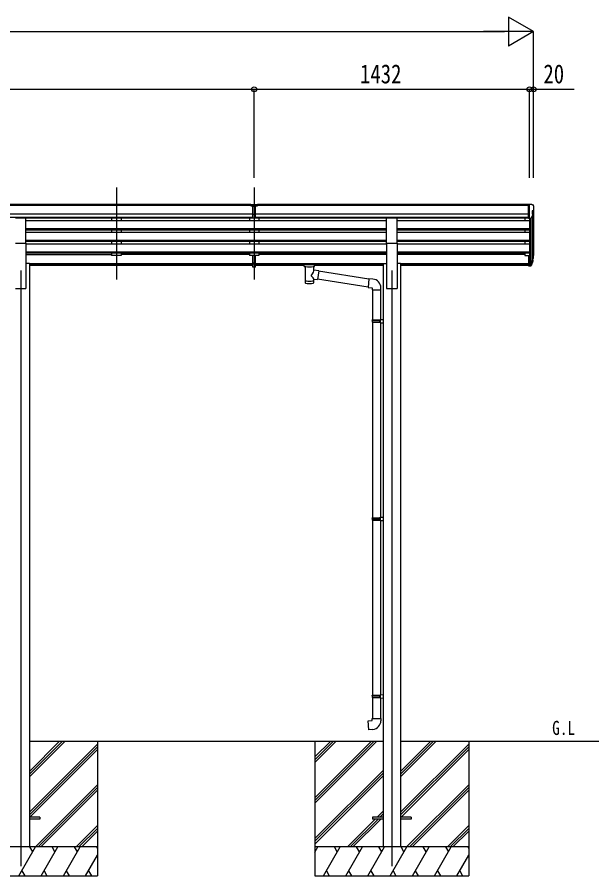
# Model space of a CAD drawing. Units: millimetres, scale not verified. Extents: x -12615 to 12615, y -8910 to 8910.
# Drawn here: x -633 to 2391, y -4469 to -4 of the extents above; entities that cross this region are included whole.
import ezdxf
from ezdxf.enums import TextEntityAlignment as Align

# ---------------------------------------------------------------- set-up
doc = ezdxf.new("R2010")
doc.units = ezdxf.units.MM
doc.header["$LTSCALE"] = 30
for name, color, linetype in [('0-2_USER1', 3, 'Continuous'), ('0-3_YKK_12', 2, 'Continuous'), ('0-4_YKK_13', 4, 'Continuous'), ('0-5_YKK_A1', 4, 'Continuous'), ('0-6_YKK_D', 6, 'Continuous')]:
    doc.layers.add(name, color=color, linetype=linetype)
doc.styles.add('ＭＳ ゴシック', font='')
doc.styles.get('ＭＳ ゴシック').set_extended_font_data('MS Gothic')

msp = doc.modelspace()

# ---------------------------------------------------------------- linework, layer by layer
at = {"layer": '0-3_YKK_12'}
for p, q in [((-116.94, -889.49), (-116.94, -1367.01)), ((599.06, -889.49), (599.06, -1367.01)), ((-614.94, -1320.33), (-614.94, -4418.89)), ((1315.06, -1320.33), (1315.06, -4418.89))]:
    msp.add_line(p, q, dxfattribs=at)
at = {"layer": '0-4_YKK_13'}
for p, q in [((582.56, -985.05), (582.56, -977.2)), ((2024.56, -977.01), (2014.56, -977.1)), ((2014.56, -978.62), (2014.56, -977.1)), ((2024.56, -1049), (2024.56, -977.01)), ((2043.06, -977.01), (2024.56, -977.01)), ((2031.06, -1050), (2031.06, -977.01)), ((2043.06, -977.01), (2045.39, -977.16)), ((2046.15, -977.58), (2050.22, -983.39)), ((582.56, -985.05), (592.56, -985.05)), ((599.06, -985.86), (592.56, -985.47)), ((592.56, -987.05), (605.56, -987.05)), ((605.56, -985.53), (599.06, -985.84)), ((605.56, -1048.67), (605.56, -983.4)), ((2045.06, -1011.53), (2045.06, -1027.8)), ((2050.53, -1008.2), (2045.21, -1011.27)), ((2053.06, -986.38), (2053.06, -987.01)), ((-642.44, -1047.64), (-587.44, -1047.64)), ((-587.44, -1179.44), (-587.44, -1047.64)), ((592.56, -1028.57), (599.06, -1028.73)), ((592.56, -1047.61), (599.06, -1048.01)), ((599.06, -1028.73), (605.56, -1028.57)), ((599.06, -1048.01), (605.56, -1047.61)), ((1287.56, -1179.44), (1287.56, -1047.64)), ((1287.56, -1047.64), (1342.56, -1047.64)), ((1342.56, -1179.44), (1342.56, -1047.64)), ((2024.56, -1049), (2031.06, -1049)), ((2031.06, -1050), (2036.27, -1049.68)), ((2038.68, -1048.18), (2047.69, -1032.59)), ((-642.44, -1179.44), (-587.44, -1179.44)), ((1287.56, -1179.44), (1342.56, -1179.44)), ((592.56, -1280.73), (592.56, -1243.25)), ((605.56, -1280.73), (605.56, -1243.25)), ((2024.56, -1242.62), (2024.56, -1296.65)), ((2024.56, -1242.62), (2031.06, -1242.62)), ((2031.06, -1242.62), (2031.06, -1297.39)), ((592.56, -1280.73), (605.56, -1280.73)), ((592.56, -1302.98), (592.56, -1280.73)), ((592.56, -1286.13), (605.56, -1286.13)), ((605.56, -1302.98), (605.56, -1280.73)), ((843.06, -1287.49), (843.06, -1293.25)), ((843.06, -1287.69), (843.06, -1289.23)), ((845.06, -1286.83), (928.06, -1286.83)), ((845.06, -1289.01), (928.06, -1289.01)), ((845.06, -1293.92), (859.56, -1293.92)), ((859.56, -1299.56), (859.56, -1293.01)), ((913.56, -1299.56), (913.56, -1293.01)), ((913.56, -1293.92), (928.06, -1293.92)), ((930.06, -1287.49), (930.06, -1293.25)), ((2024.56, -1282.75), (2031.06, -1282.75)), ((2024.56, -1287.63), (2031.06, -1287.63)), ((2031.06, -1287.65), (2036.19, -1287.65)), ((2031.06, -1289.46), (2035.91, -1289.46)), ((2037.49, -1286.97), (2045.25, -1271.57)), ((2046.7, -1271.92), (2038.5, -1288.1)), ((2047.31, -1272.49), (2038.5, -1296.04)), ((2049.36, -1255.43), (2046.09, -1262.49)), ((2049.97, -1256.81), (2046.09, -1264.76)), ((2047.65, -1268.08), (2047.31, -1272.49)), ((592.56, -1301.91), (599.06, -1302.31)), ((599.06, -1302.31), (605.56, -1301.91)), ((863.66, -1300.48), (863.64, -1385.92)), ((909.46, -1319.23), (909.46, -1300.48)), ((934.68, -1323.13), (909.46, -1319.22)), ((934.68, -1323.13), (927.66, -1368.39)), ((1195.67, -1365.68), (934.37, -1325.15)), ((2024.56, -1296.65), (2031.06, -1296.65)), ((2031.06, -1297.39), (2035.91, -1297.39)), ((909.48, -1385.92), (909.46, -1365.25)), ((909.46, -1365.57), (927.66, -1368.39)), ((1192, -1407.62), (927.93, -1366.65)), ((1216.67, -1365.64), (1195.83, -1363.82)), ((1211.75, -1421.39), (1257.75, -1421.39)), ((1213.86, -1421.39), (1213.86, -1577.96)), ((1255.86, -1421.39), (1255.86, -1575.4)), ((1257.75, -1421.39), (1257.75, -1410.47)), ((1211.86, -1579.96), (1212.86, -1577.96)), ((1211.86, -1579.96), (1255.86, -1579.96)), ((1211.86, -1579.96), (1211.86, -1587.96)), ((1211.86, -1587.96), (1255.86, -1587.96)), ((1211.86, -1587.96), (1212.86, -1589.96)), ((1212.86, -1577.96), (1255.86, -1577.96)), ((1212.86, -1589.96), (1255.86, -1589.96)), ((1213.86, -1589.96), (1213.86, -2606.65)), ((1251.38, -1579.96), (1250.95, -1577.96)), ((1253.86, -1575.46), (1269.86, -1574.99)), ((1253.86, -1577.46), (1253.86, -1575.46)), ((1253.86, -1577.46), (1255.86, -1577.46)), ((1253.86, -1592.46), (1253.86, -1590.46)), ((1253.86, -1592.46), (1269.86, -1592.93)), ((1255.86, -1592.52), (1255.86, -2604.09)), ((1269.86, -1574.99), (1269.86, -1592.93)), ((1211.86, -2608.65), (1212.86, -2606.65)), ((1211.86, -2608.65), (1255.86, -2608.65)), ((1211.86, -2608.65), (1211.86, -2616.65)), ((1211.86, -2616.65), (1255.86, -2616.65)), ((1211.86, -2616.65), (1212.86, -2618.65)), ((1212.86, -2606.65), (1255.86, -2606.65)), ((1212.86, -2618.65), (1255.86, -2618.65)), ((1213.86, -2618.65), (1213.86, -3529.34)), ((1251.38, -2608.65), (1250.95, -2606.65)), ((1253.86, -2604.15), (1269.86, -2603.68)), ((1253.86, -2606.15), (1253.86, -2604.15)), ((1253.86, -2606.15), (1255.86, -2606.15)), ((1253.86, -2621.15), (1253.86, -2619.15)), ((1253.86, -2621.15), (1269.86, -2621.62)), ((1255.86, -2621.21), (1255.86, -3526.78)), ((1269.86, -2603.68), (1269.86, -2621.62)), ((1253.86, -3526.84), (1269.86, -3526.37)), ((1253.86, -3528.84), (1253.86, -3526.84)), ((1269.86, -3526.37), (1269.86, -3544.31)), ((1211.86, -3531.34), (1212.86, -3529.34)), ((1211.86, -3531.34), (1255.86, -3531.34)), ((1211.86, -3531.34), (1211.86, -3539.34)), ((1211.86, -3539.34), (1255.86, -3539.34)), ((1211.86, -3539.34), (1212.86, -3541.34)), ((1212.86, -3529.34), (1255.86, -3529.34)), ((1212.86, -3541.34), (1255.86, -3541.34)), ((1213.86, -3541.34), (1213.86, -3651.34)), ((1251.38, -3531.34), (1250.95, -3529.34)), ((1253.86, -3528.84), (1255.86, -3528.84)), ((1253.86, -3543.84), (1253.86, -3541.84)), ((1253.86, -3543.84), (1269.86, -3544.31)), ((1255.86, -3543.9), (1255.86, -3651.34)), ((1211.86, -3651.34), (1257.86, -3651.34)), ((1211.86, -3661.34), (1211.86, -3651.34)), ((1257.86, -3651.34), (1257.86, -3662.25)), ((-514.94, -4164.39), (-569.74, -4164.39)), ((-514.94, -4173.39), (-569.74, -4173.39)), ((-514.94, -4164.39), (-514.94, -4173.39)), ((1215.06, -4164.39), (1215.06, -4173.39)), ((1269.86, -4164.39), (1215.06, -4164.39)), ((1269.86, -4173.39), (1215.06, -4173.39)), ((1415.06, -4164.39), (1360.26, -4164.39)), ((1415.06, -4173.39), (1360.26, -4173.39)), ((1415.06, -4164.39), (1415.06, -4173.39))]:
    msp.add_line(p, q, dxfattribs=at)
for points in [[(582.56, -977.2), (600.56, -977.05), (615.56, -977.18)], [(605.56, -985), (615.56, -984.92), (615.56, -977.18)], [(605.56, -1048.67), (599.06, -1049.07), (592.56, -1048.67), (592.56, -983.33)], [(605.56, -1029.67), (602.3, -1029.75), (599.06, -1029.83), (595.82, -1029.75), (592.56, -1029.67)], [(843.06, -1287.49), (843.1, -1287.3), (843.18, -1287.16), (843.28, -1287.07), (843.38, -1287.01), (843.5, -1286.96), (843.79, -1286.9), (844.28, -1286.85), (844.83, -1286.83), (845.06, -1286.83)], [(843.06, -1293.25), (843.1, -1293.45), (843.18, -1293.59), (843.28, -1293.68), (843.38, -1293.74), (843.5, -1293.79), (843.79, -1293.85), (844.28, -1293.89), (844.83, -1293.91), (845.06, -1293.92)], [(928.06, -1286.83), (928.41, -1286.83), (928.94, -1286.86), (929.39, -1286.91), (929.7, -1286.99), (929.87, -1287.09), (929.98, -1287.23), (930.05, -1287.41), (930.06, -1287.49)], [(928.06, -1293.92), (928.41, -1293.91), (928.94, -1293.89), (929.39, -1293.84), (929.7, -1293.76), (929.87, -1293.66), (929.98, -1293.52), (930.05, -1293.34), (930.06, -1293.25)], [(605.56, -1302.98), (599.06, -1303.37), (592.56, -1302.98)], [(1195.83, -1363.82), (1191.83, -1409.65), (1211.75, -1411.39), (1211.75, -1421.39)], [(1251.38, -1579.96), (1251.38, -1587.96), (1250.95, -1589.96)], [(1253.86, -1590.46), (1255.86, -1590.46), (1255.86, -1577.46)], [(1251.38, -2608.65), (1251.38, -2616.65), (1250.95, -2618.65)], [(1253.86, -2619.15), (1255.86, -2619.15), (1255.86, -2606.15)], [(1251.38, -3531.34), (1251.38, -3539.34), (1250.95, -3541.34)], [(1253.86, -3541.84), (1255.86, -3541.84), (1255.86, -3528.84)], [(1216.78, -3707.08), (1195.94, -3708.91), (1191.94, -3663.08), (1211.86, -3661.34)]]:
    msp.add_lwpolyline(points, dxfattribs=at)
for centre, radius, start, end in [((2045.33, -978.15), 1, 35, 86.5), ((2045.36, -1011.53), 0.3, 120, 180), ((2050.06, -986.38), 3, 0, 87), ((2046.15, -1003.83), 6.18, 315.00103, 354.2965), ((1851.06, -987.01), 202, 355.05096, 0), ((2036.09, -1046.68), 3, 273.5, 330), ((2045.36, -1027.8), 0.3, 180, 265.2833), ((2045.09, -1031.09), 3, 330, 85.2833), ((2020.47, -1245.93), 30.41, 341.80266, 352.8448), ((2021.88, -1247.69), 29.53, 342.01856, 353.49194), ((1212.75, -1410.47), 45, 0, 85), ((1212.86, -3662.25), 45, 275, 0)]:
    msp.add_arc(centre, radius, start, end, dxfattribs=at)
for centre, major_axis, ratio, start_param, end_param in [((623.63, -987.36), (24.57, -1.51), 0.121868, 3.1422238, 3.1491027), ((1963.2, -1241.45), (-87.93, 4.42), 0.541684, 3.060334, 3.2172517), ((1962.41, -1248.12), (89.06, 1.43), 0.57596, 6.1985533, 6.3701348), ((845.06, -1289.23), (2, 0), 0.109601, 1.5707963, 3.1415927), ((886.56, -1293.01), (27, 0), 0.070066, 6.2831853, 9.424778), ((928.06, -1289.23), (2, 0), 0.109601, 0, 1.5707963), ((2035.91, -1286.75), (3, 0), 0.90356, 4.712389, 5.7595865), ((2036.19, -1286.29), (1.5, 0), 0.90356, 4.712389, 5.7595865), ((1961.14, -1248.03), (88.05, 0), 0.90356, 5.9828017, 6.0168888), ((2046.35, -1268.08), (-1.3, 0), 0.90356, 2.9359903, 4.9130961), ((1960.43, -1251.89), (89.07, 0), 0.90356, 6.0316505, 6.077583), ((886.56, -1299.48), (27.06, 0), 0.069685, 3.1415927, 6.2831853), ((886.56, -1345.76), (-22.81, -26.62), 0.234429, 1.6855472, 3.1268519), ((897.56, -1297), (16, 0), 0.361356, 6.2636979, 6.2831853), ((2035.91, -1294.68), (-3, 0), 0.90356, 1.5707963, 2.6179939), ((886.56, -1373.48), (22.91, 0), 0.122865, 3.1415927, 6.2831853), ((889.11, -1343.12), (20.32, -22.25), 0.045535, 0.0389954, 1.3075346), ((886.56, -1385.92), (22.92, 0), 0.101955, 3.1415499, 6.2833984)]:
    msp.add_ellipse(centre, major_axis=major_axis, ratio=ratio, start_param=start_param, end_param=end_param, dxfattribs=at)
at = {"layer": '0-5_YKK_A1'}
for p, q in [((582.56, -978.62), (-5122.44, -978.62)), ((2024.56, -978.62), (615.56, -978.62)), ((582.56, -983.83), (-5122.44, -983.83)), ((2024.56, -983.83), (615.56, -983.83)), ((2051.06, -1007.59), (2051.06, -1242.25)), ((592.56, -1027.36), (-5122.44, -1027.36)), ((592.56, -1045.22), (-5122.44, -1045.22)), ((592.56, -1048.56), (-587.44, -1048.56)), ((-141.94, -1048.46), (-141.94, -1060.97)), ((-91.94, -1048.46), (-91.94, -1060.87)), ((574.06, -1048.46), (574.06, -1060.97)), ((599.06, -1060.97), (599.06, -1108.66)), ((2024.56, -1027.36), (605.56, -1027.36)), ((2024.56, -1045.22), (605.56, -1045.22)), ((1287.56, -1048.56), (605.56, -1048.56)), ((624.06, -1048.46), (624.06, -1060.87)), ((2024.56, -1048.56), (1342.56, -1048.56)), ((1342.56, -1060.97), (2031.06, -1060.97)), ((2006.06, -1048.46), (2006.06, -1060.97)), ((2031.06, -1050), (2031.06, -1242.62)), ((2037.06, -1049.52), (2037.07, -1287.39)), ((2046.09, -1035.36), (2046.09, -1268.96)), ((-141.94, -1108.66), (-141.94, -1121.52)), ((-91.94, -1108.66), (-91.94, -1121.52)), ((574.06, -1108.66), (574.06, -1121.52)), ((624.06, -1108.66), (624.06, -1121.52)), ((1342.56, -1102.85), (2031.06, -1102.85)), ((1342.56, -1104.35), (2031.06, -1104.35)), ((1342.56, -1108.66), (2031.06, -1108.66)), ((2006.06, -1108.66), (2006.06, -1121.52)), ((599.06, -1121.52), (599.06, -1169.21)), ((1342.56, -1121.52), (2031.06, -1121.52)), ((-587.44, -1179.44), (-587.44, -1413.89)), ((-141.94, -1169.21), (-141.94, -1181.97)), ((-91.94, -1169.21), (-91.94, -1182.07)), ((574.06, -1169.21), (574.06, -1181.97)), ((599.06, -1182.07), (599.06, -1229.76)), ((624.06, -1169.21), (624.06, -1182.07)), ((1287.56, -1179.44), (1287.56, -1413.89)), ((1342.56, -1163.4), (2031.06, -1163.4)), ((1342.56, -1164.89), (2031.06, -1164.89)), ((1342.56, -1169.21), (2031.06, -1169.21)), ((1342.56, -1179.44), (1342.56, -1413.89)), ((1342.56, -1182.07), (2031.06, -1182.07)), ((2006.06, -1169.21), (2006.06, -1182.07)), ((-587.44, -1238.31), (-141.94, -1238.31)), ((-141.94, -1229.76), (-141.94, -1243.25)), ((-91.94, -1243.25), (-141.94, -1243.25)), ((-91.94, -1229.76), (-91.94, -1243.25)), ((574.06, -1238.31), (-91.94, -1238.31)), ((574.06, -1229.76), (574.06, -1243.25)), ((624.06, -1243.25), (574.06, -1243.25)), ((624.06, -1229.76), (624.06, -1243.25)), ((1287.56, -1238.31), (624.06, -1238.31)), ((1342.56, -1223.95), (2031.06, -1223.95)), ((1342.56, -1225.44), (2031.06, -1225.44)), ((1342.56, -1229.76), (2031.06, -1229.76)), ((2006.06, -1238.31), (1342.56, -1238.31)), ((2006.06, -1229.76), (2006.06, -1243.25)), ((2006.06, -1243.25), (2024.56, -1243.25)), ((-569.74, -1284.89), (-587.44, -1284.89)), ((-569.74, -1284.89), (-569.74, -4318.9)), ((-569.74, -1285.32), (592.56, -1285.32)), ((-569.74, -1286.72), (592.56, -1286.72)), ((592.56, -1294.41), (-569.74, -1294.41)), ((605.56, -1285.32), (1269.86, -1285.32)), ((605.56, -1286.72), (1269.86, -1286.72)), ((859.56, -1294.41), (605.56, -1294.41)), ((1269.86, -1294.41), (913.56, -1294.41)), ((1269.86, -1284.89), (1269.86, -4318.89)), ((1269.86, -1284.89), (1287.56, -1284.89)), ((1360.26, -1284.89), (1342.56, -1284.89)), ((1360.26, -1284.89), (1360.26, -4318.89)), ((1360.26, -1285.32), (2024.56, -1285.32)), ((1360.26, -1286.72), (2024.56, -1286.72)), ((2024.56, -1294.41), (1360.26, -1294.41)), ((-642.44, -1413.89), (-587.44, -1413.89)), ((1287.56, -1413.89), (1342.56, -1413.89)), ((-569.74, -3768.89), (1269.86, -3768.89)), ((-569.74, -3954.52), (-384.11, -3768.89)), ((-569.74, -3940.38), (-398.25, -3768.89)), ((-569.74, -3926.24), (-412.39, -3768.89)), ((-569.74, -4138.37), (-214.94, -3783.57)), ((-214.94, -3768.89), (-214.94, -4468.89)), ((915.06, -3768.89), (915.06, -4468.89)), ((915.06, -4063.07), (1209.24, -3768.89)), ((915.06, -4077.21), (1223.38, -3768.89)), ((915.06, -4091.36), (1237.52, -3768.89)), ((915.06, -3879.22), (1025.39, -3768.89)), ((915.06, -3865.08), (1011.25, -3768.89)), ((915.06, -3850.94), (997.11, -3768.89)), ((1360.26, -3768.89), (2391.06, -3768.89)), ((1360.26, -3954.52), (1545.89, -3768.89)), ((1360.26, -3940.38), (1531.75, -3768.89)), ((1360.26, -3926.24), (1517.61, -3768.89)), ((1360.26, -4138.37), (1715.06, -3783.57)), ((1715.06, -3768.89), (1715.06, -4468.89)), ((-569.74, -4152.51), (-214.94, -3797.72)), ((-567.48, -4164.39), (-214.94, -3811.86)), ((1360.26, -4152.51), (1715.06, -3797.72)), ((1362.52, -4164.39), (1715.06, -3811.86)), ((915.06, -4275.2), (1269.86, -3920.4)), ((915.06, -4289.34), (1269.86, -3934.55)), ((915.06, -4303.49), (1269.86, -3948.69)), ((-538.13, -4318.89), (-214.94, -3995.7)), ((-523.99, -4318.89), (-214.94, -4009.85)), ((1391.87, -4318.89), (1715.06, -3995.7)), ((1406.01, -4318.89), (1715.06, -4009.85)), ((-509.85, -4318.89), (-214.94, -4023.99)), ((1420.15, -4318.89), (1715.06, -4023.99)), ((1238, -4164.39), (1269.86, -4132.54)), ((1252.14, -4164.39), (1269.86, -4146.68)), ((1083.5, -4318.89), (1229, -4173.39)), ((1097.64, -4318.89), (1243.14, -4173.39)), ((1111.79, -4318.89), (1257.29, -4173.39)), ((1266.29, -4164.39), (1269.86, -4160.82)), ((-326, -4318.89), (-214.94, -4207.84)), ((-311.86, -4318.89), (-214.94, -4221.98)), ((-297.71, -4318.89), (-214.94, -4236.12)), ((1604, -4318.89), (1715.06, -4207.84)), ((1618.14, -4318.89), (1715.06, -4221.98)), ((1632.29, -4318.89), (1715.06, -4236.12)), ((-214.94, -4318.89), (-1014.94, -4318.89)), ((-623.78, -4468.89), (-537.18, -4318.89)), ((-552.18, -4344.88), (-567.18, -4318.89)), ((-508.31, -4468.89), (-421.71, -4318.89)), ((-436.71, -4344.87), (-451.71, -4318.89)), ((-392.84, -4468.89), (-306.24, -4318.89)), ((-336.24, -4318.89), (-321.24, -4344.87)), ((-220.77, -4318.89), (-214.94, -4328.99)), ((1715.06, -4318.89), (915.06, -4318.89)), ((915.06, -4346.4), (930.94, -4318.89)), ((959.81, -4468.89), (1046.41, -4318.89)), ((1031.41, -4344.87), (1016.41, -4318.89)), ((1075.28, -4468.89), (1161.88, -4318.89)), ((1146.88, -4344.88), (1131.88, -4318.89)), ((1190.75, -4468.89), (1277.35, -4318.89)), ((1262.35, -4344.88), (1247.35, -4318.89)), ((1306.22, -4468.89), (1392.82, -4318.89)), ((1377.82, -4344.88), (1362.82, -4318.89)), ((1421.69, -4468.89), (1508.29, -4318.89)), ((1493.29, -4344.87), (1478.29, -4318.89)), ((1537.16, -4468.89), (1623.76, -4318.89)), ((1593.76, -4318.89), (1608.76, -4344.87)), ((1709.23, -4318.89), (1715.06, -4328.99)), ((-277.37, -4468.89), (-214.94, -4360.76)), ((1652.63, -4468.89), (1715.06, -4360.76)), ((-608.78, -4442.91), (-593.79, -4468.89)), ((-493.31, -4442.91), (-478.32, -4468.89)), ((-377.84, -4442.91), (-362.85, -4468.89)), ((-262.38, -4442.91), (-247.38, -4468.89)), ((974.8, -4442.91), (989.8, -4468.89)), ((1090.28, -4442.91), (1105.27, -4468.89)), ((1205.75, -4442.91), (1220.75, -4468.89)), ((1321.22, -4442.91), (1336.21, -4468.89)), ((1436.69, -4442.91), (1451.68, -4468.89)), ((1552.16, -4442.91), (1567.15, -4468.89)), ((1667.63, -4442.91), (1682.62, -4468.89)), ((-1014.94, -4468.89), (-214.94, -4468.89)), ((915.06, -4468.89), (1715.06, -4468.89))]:
    msp.add_line(p, q, dxfattribs=at)
for points in [[(-587.44, -1060.97), (599.06, -1060.97), (1287.56, -1060.97)], [(-587.44, -1102.85), (599.06, -1102.85), (1287.56, -1102.85)], [(-587.44, -1104.35), (599.06, -1104.35), (1287.56, -1104.35)], [(-587.44, -1108.66), (599.06, -1108.66), (1287.56, -1108.66)], [(-587.44, -1121.52), (599.06, -1121.52), (1287.56, -1121.52)], [(-587.44, -1163.4), (599.06, -1163.4), (1287.56, -1163.4)], [(-587.44, -1164.89), (599.06, -1164.89), (1287.56, -1164.89)], [(-587.44, -1169.21), (599.06, -1169.21), (1287.56, -1169.21)], [(-587.44, -1182.07), (599.06, -1182.07), (1287.56, -1182.07)], [(-587.44, -1223.95), (599.06, -1223.95), (1287.56, -1223.95)], [(-587.44, -1225.44), (599.06, -1225.44), (1287.56, -1225.44)], [(-587.44, -1229.76), (599.06, -1229.76), (1287.56, -1229.76)]]:
    msp.add_lwpolyline(points, dxfattribs=at)
at = {"layer": '0-6_YKK_D'}
for p, q in [((2051.06, -78.62), (1921.16, -3.62)), ((1921.16, -3.62), (1921.16, -153.62)), ((-4998.94, -78.62), (1901.06, -78.62)), ((2051.06, -78.62), (1791.25, -78.62)), ((2051.06, -78.62), (1921.16, -153.62)), ((2051.06, -839.49), (2051.06, -77.62)), ((-5128.94, -378.62), (599.06, -378.62)), ((599.06, -839.49), (599.06, -377.62)), ((599.06, -839.49), (599.06, -377.62)), ((599.06, -378.62), (2031.06, -378.62)), ((2031.06, -839.49), (2031.06, -377.62)), ((2031.06, -839.49), (2031.06, -377.62)), ((2051.06, -839.49), (2051.06, -377.62))]:
    msp.add_line(p, q, dxfattribs=at)
msp.add_lwpolyline([(2031.06, -378.62), (2051.06, -378.62), (2262.46, -378.62)], dxfattribs=at)
for centre in [(599.06, -378.62), (599.06, -378.62), (2031.06, -378.62), (2031.06, -378.62), (2051.06, -378.62)]:
    msp.add_circle(centre, 12.75, dxfattribs=at)

# ---------------------------------------------------------------- texts
at = {"layer": '0-2_USER1', "style": 'ＭＳ ゴシック', "width": 0.8}
msp.add_text('G.L', height=73.31, dxfattribs=at).set_placement((2148.42, -3758.29), align=Align.BOTTOM_LEFT)
at = {"layer": '0-6_YKK_D', "style": 'ＭＳ ゴシック', "width": 0.8}
for s, p in [('1432', (1149.46, -377.62)), ('20', (2103.06, -377.62))]:
    msp.add_text(s, height=98.97, dxfattribs=at).set_placement(p, align=Align.BOTTOM_LEFT)

doc.saveas('drawing.dxf')
